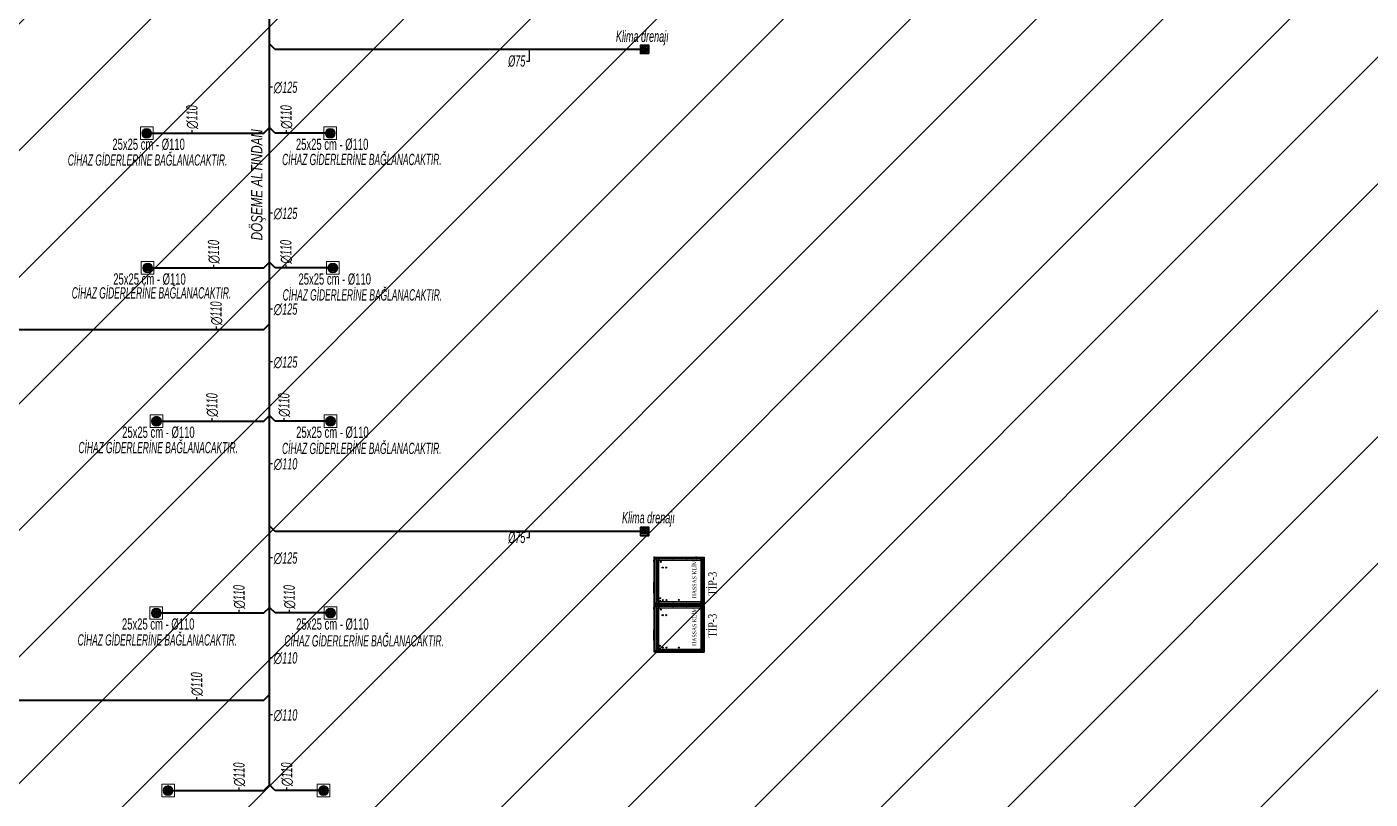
# Model space of a CAD drawing. Header units: centimetres. Extents: x 372964 to 529194, y 28783 to 59011.
# Drawn here: x 496101 to 498484, y 52210 to 53580 of the extents above; entities that cross this region are included whole.
import ezdxf
from ezdxf.enums import TextEntityAlignment as Align
from ezdxf.lldxf.tags import DXFTag

# ---------------------------------------------------------------- set-up
doc = ezdxf.new("R2010")
doc.units = ezdxf.units.CM
doc.layers.get('0').update_dxf_attribs({"lineweight": 9})
for name, color, linetype, lineweight in [('0-KRCN-HVL-SANTRAL', 11, 'Continuous', 30), ('0-KRCN-M_PİSSU', 111, 'Continuous', 5), ('0-KRCN-SHT-CİHAZ NOTU', 3, 'Continuous', 35), ('0-KRCN-SHT-PİSSU-BORU', 220, 'PISSU_LINE50', 40), ('0-KRCN-SHT-SÜZGEÇBANYO', 171, 'Continuous', 35), ('0-KRCN-SHT-YAZI-ÇAP-PİSSU', 41, 'Continuous', 30), ('0-MEKANİK İSTERLER', 6, 'Continuous', 25), ('0-MEKANİK NOTLAR', 4, 'Continuous', 25)]:
    doc.layers.add(name, color=color, linetype=linetype, lineweight=lineweight)
doc.styles.add('MUF', font='isocpeur.ttf')
doc.styles.get("Standard").update_dxf_attribs({"font": 'ISOCP.SHX'})
doc.styles.add('YAZI', font='times.ttf')
doc.styles.add('ÇAP', font='arial.ttf', dxfattribs={"height": 18})
doc.styles.add('ÇAP-2', font='ARIALNBI.TTF')
doc.linetypes.add('PISSU_LINE50', pattern='A,50,-10,["C",MUF,S=10,R=0,X=1,Y=-5],0', length=60)
tags = doc.linetypes.add('PİSSU', pattern='A,1.5,-0.2,[")",Standard,S=0.2,R=0,X=-0.04,Y=-0.1],-0.03', length=1.73).pattern_tags.tags
tags[15:16] = [DXFTag(74, 4), DXFTag(75, 0), DXFTag(340, '0'), DXFTag(46, 1.0), DXFTag(50, 0.0), DXFTag(44, 0.0), DXFTag(45, 0.0)]
tags[4:5] = [DXFTag(74, 4), DXFTag(75, 0), DXFTag(340, '0'), DXFTag(46, 1.0), DXFTag(50, 0.0), DXFTag(44, 0.0), DXFTag(45, 0.0)]

# ---------------------------------------------------------------- blocks, each defined once
blk = doc.blocks.new('A$C54E7696C')
at = {"layer": '0-KRCN-M_PİSSU', "color": 41}
for p, q in [((13.3, 7.5), (1.7, 7.5)), ((13.1, 9.1), (1.9, 9.1)), ((13.1, 5.9), (1.9, 5.9)), ((12.4, 4.3), (2.6, 4.3)), ((12.3, 10.7), (2.7, 10.7)), ((10.9, 2.7), (4.1, 2.7)), ((10.7, 12.3), (4.3, 12.3))]:
    blk.add_line(p, q, dxfattribs=at)
at = {"layer": '0-KRCN-M_PİSSU'}
blk.add_lwpolyline([(15, 0), (0, 0), (0, 15), (15, 15)], close=True, dxfattribs=at)
at = {"layer": '0-KRCN-M_PİSSU', "color": 41}
blk.add_circle((7.5, 7.4), 5.83, dxfattribs=at)
blk = doc.blocks.new('*U36')
at = {"layer": '0-KRCN-M_PİSSU', "color": 124}
blk.add_circle((0, 0), 8, dxfattribs=at)
at = {"layer": '0-KRCN-M_PİSSU', "color": 41}
for radius in [6.75, 5.25, 3.75, 2.25, 0.75]:
    blk.add_circle((0, 0), radius, dxfattribs=at)
blk = doc.blocks.new('A$C599c51df')
at = {"layer": '0-KRCN-M_PİSSU', "xscale": 1.493337490610429, "yscale": 1.493337490610429, "zscale": 1.493337490610429}
blk.add_blockref('A$C54E7696C', (0, 0), dxfattribs=at)
at = {"layer": '0-KRCN-M_PİSSU', "xscale": -1, "rotation": 180}
blk.add_blockref('*U36', (11.2, 11.2), dxfattribs=at)
blk = doc.blocks.new('SE2')
at = {"layer": '0-KRCN-HVL-SANTRAL', "color": 7, "linetype": 'Continuous'}
for p, q in [((270.7, 172.9), (270.7, 258.3)), ((270.7, 258.3), (270.9, 258.3)), ((273, 258.5), (270.9, 258.5)), ((270.9, 258.5), (270.9, 258.4)), ((273, 258.4), (270.9, 258.4)), ((270.9, 258.3), (270.9, 258.3)), ((270.9, 258.3), (273, 258.3)), ((270.9, 172.9), (270.9, 258.3)), ((273, 258.3), (273, 254.7)), ((273, 254.7), (273, 254.7)), ((273, 254.7), (273, 254.7)), ((273, 254.7), (273.2, 254.7)), ((273, 176.2), (273, 254.7)), ((273.1, 254.8), (273.1, 258.3)), ((273.1, 254.8), (273.2, 254.8)), ((273.2, 258.3), (273.3, 258.3)), ((273.2, 254.8), (273.2, 258.3)), ((273.2, 256.8), (273.3, 256.8)), ((273.9, 256.3), (273.2, 256.3)), ((352.7, 255.9), (273.2, 255.9)), ((273.2, 254.7), (273.2, 254.8)), ((273.2, 254.7), (273.2, 176.2)), ((275.8, 253.3), (273.2, 253.3)), ((273.3, 256.8), (273.3, 258.3)), ((352.6, 258.3), (273.3, 258.3)), ((273.3, 258.3), (273.3, 256.8)), ((352.6, 256.8), (273.3, 256.8)), ((273.4, 258.5), (352.5, 258.5)), ((273.4, 256.6), (273.4, 256.6)), ((352.5, 256.6), (273.4, 256.6)), ((275.9, 253.3), (273.6, 253.3)), ((273.6, 253.3), (273.6, 177.3)), ((273.9, 256.5), (273.9, 256.6)), ((351.9, 256.5), (273.9, 256.5)), ((273.9, 256.2), (273.9, 256.5)), ((351.9, 256.2), (273.9, 256.2)), ((274.2, 256.6), (274.2, 256.5)), ((274.2, 256.5), (351.6, 256.5)), ((276.1, 254), (275.8, 254)), ((275.8, 254), (275.8, 253.3)), ((275.9, 177.3), (275.9, 253.3)), ((276.1, 253.7), (276.1, 254)), ((276.1, 253.7), (349.7, 253.7)), ((276.1, 253.3), (276.1, 253.7)), ((349.7, 253.3), (276.1, 253.3)), ((349.7, 254), (350, 254)), ((349.7, 253.7), (349.7, 254)), ((349.7, 253.3), (349.7, 253.7)), ((352.3, 253.3), (349.9, 253.3)), ((349.9, 253.3), (349.9, 177.3)), ((350, 254), (350, 253.3)), ((352.7, 253.3), (350, 253.3)), ((351.6, 256.5), (351.6, 256.6)), ((351.9, 256.6), (351.9, 256.5)), ((351.9, 256.2), (351.9, 256.5)), ((352.7, 256.3), (351.9, 256.3)), ((352.3, 177.3), (352.3, 253.3)), ((352.5, 256.6), (352.5, 256.6)), ((352.7, 258.3), (352.6, 258.3)), ((352.6, 258.3), (352.6, 256.8)), ((352.6, 256.8), (352.6, 258.3)), ((352.7, 256.8), (352.6, 256.8)), ((352.7, 254.8), (352.7, 258.3)), ((352.7, 254.7), (352.7, 254.8)), ((352.8, 254.8), (352.7, 254.8)), ((352.9, 254.7), (352.7, 254.7)), ((352.7, 254.7), (352.7, 176.2)), ((354.9, 258.3), (352.8, 258.3)), ((352.8, 258.3), (352.8, 254.7)), ((352.8, 254.8), (352.8, 258.3)), ((352.9, 254.7), (352.8, 254.7)), ((352.9, 258.5), (354.9, 258.5)), ((352.9, 258.4), (354.9, 258.4)), ((352.9, 254.7), (352.9, 254.7)), ((352.9, 176.2), (352.9, 254.7)), ((354.9, 258.5), (354.9, 258.4)), ((354.9, 172.9), (354.9, 258.3)), ((354.9, 258.3), (354.9, 258.3)), ((355.1, 258.3), (354.9, 258.3)), ((355.1, 172.9), (355.1, 258.3)), ((270.7, 172.9), (270.9, 172.9)), ((270.9, 172.8), (270.9, 172.9)), ((270.9, 172.8), (272.7, 172.8)), ((270.9, 172.7), (270.9, 172.8)), ((272.8, 172.8), (270.9, 172.8)), ((270.9, 172.7), (272.7, 172.7)), ((272.8, 174.5), (272.8, 172.8)), ((273.2, 174.5), (272.8, 174.5)), ((272.8, 174.4), (273.8, 174.3)), ((273, 174.3), (272.8, 174.3)), ((273.7, 174.3), (272.8, 174.3)), ((272.8, 172.9), (272.8, 174.1)), ((272.9, 172.9), (272.9, 174.1)), ((273, 176.2), (273.2, 176.2)), ((273, 176.2), (273, 176.2)), ((273.2, 176.2), (273, 176.2)), ((273, 174.3), (273.6, 174.3)), ((273, 174.2), (273.6, 174.2)), ((273.2, 177.3), (275.8, 177.3)), ((273.2, 176.2), (273.2, 176.2)), ((273.2, 176.2), (273.2, 174.5)), ((273.2, 174.8), (274, 174.7)), ((273.2, 173.5), (273.2, 171.9)), ((273.3, 173.5), (273.3, 171.9)), ((273.3, 171.8), (275.3, 169.5)), ((274, 173.7), (273.4, 173.7)), ((274, 173.6), (273.4, 173.6)), ((274.2, 173.5), (273.4, 173.5)), ((273.4, 173.5), (273.4, 171.9)), ((273.4, 171.9), (275.4, 169.6)), ((273.4, 171.9), (275.4, 169.7)), ((273.5, 173.8), (273.5, 173.7)), ((352.3, 173.8), (273.5, 173.8)), ((273.6, 177.3), (275.9, 177.3)), ((273.7, 174.3), (273.6, 174.3)), ((273.6, 174.3), (273.6, 174.2)), ((273.8, 173.5), (274, 173.5)), ((274, 174.7), (273.9, 174.4)), ((274, 174.7), (274.2, 174.7)), ((274, 173.6), (274, 173.7)), ((274, 173.7), (274.2, 173.7)), ((274, 173.5), (274, 173.6)), ((274.1, 173.5), (274.1, 173.6)), ((274.2, 173.6), (274.1, 173.6)), ((274.2, 174.7), (352.7, 174.7)), ((274.2, 174.7), (275, 174.7)), ((274.2, 174.7), (274.2, 174.5)), ((351.7, 174.5), (274.2, 174.5)), ((274.2, 174.5), (274.2, 174.5)), ((274.2, 173.7), (351.7, 173.7)), ((274.2, 173.7), (274.2, 173.5)), ((274.2, 173.5), (274.2, 173.5)), ((274.2, 173.5), (274.2, 173.5)), ((274.2, 173.5), (274.2, 173.5)), ((351.7, 173.5), (274.2, 173.5)), ((275, 174.5), (275, 174.7)), ((275.4, 174.5), (275.5, 174.5)), ((275.4, 169.7), (275.5, 169.7)), ((275.5, 169.7), (275.5, 169.7)), ((275.5, 169.7), (350.4, 169.7)), ((275.5, 169.7), (275.5, 169.5)), ((275.5, 169.6), (275.5, 169.6)), ((275.5, 169.6), (275.5, 169.5)), ((275.5, 169.5), (275.5, 169.5)), ((350.4, 169.5), (275.5, 169.5)), ((275.8, 176.6), (275.8, 177.3)), ((276.1, 176.6), (275.8, 176.6)), ((275.8, 169.5), (275.8, 169.3)), ((278.6, 169.3), (275.8, 169.3)), ((275.8, 169.3), (278.6, 169.3)), ((275.8, 169.3), (276.1, 169)), ((276.1, 177.3), (349.7, 177.3)), ((276.1, 177.3), (276.1, 176.9)), ((276.1, 176.9), (276.1, 176.6)), ((349.7, 176.9), (276.1, 176.9)), ((278.3, 169), (276.1, 169)), ((276.2, 169), (278.3, 169)), ((278.3, 169), (278.6, 169.3)), ((278.6, 169.3), (278.6, 169.5)), ((315.3, 169.5), (315.3, 169)), ((315.9, 169), (315.3, 169)), ((315.9, 169), (315.9, 169.5)), ((333.4, 169), (315.9, 169)), ((333.4, 169.5), (333.4, 169)), ((334, 169), (333.4, 169)), ((334, 169), (334, 169.5)), ((349.7, 177.3), (349.7, 176.9)), ((349.7, 176.9), (349.7, 176.6)), ((349.7, 176.6), (350, 176.6)), ((349.9, 177.3), (352.3, 177.3)), ((350, 177.3), (352.7, 177.3)), ((350, 176.6), (350, 177.3)), ((350.4, 169.7), (350.4, 169.5)), ((350.4, 169.7), (350.4, 169.7)), ((350.4, 169.7), (350.5, 169.7)), ((350.4, 169.6), (350.4, 169.5)), ((350.4, 169.6), (350.4, 169.6)), ((350.4, 169.5), (350.4, 169.5)), ((350.5, 169.6), (352.5, 171.9)), ((350.5, 169.7), (352.5, 171.9)), ((350.5, 169.5), (352.6, 171.8)), ((351, 170.2), (351, 170.3)), ((351.7, 169.6), (351.1, 170.2)), ((351.2, 170.3), (351.4, 170.1)), ((352.4, 169.6), (351.4, 170.5)), ((351.4, 170.1), (351.6, 170.3)), ((351.7, 173.5), (351.7, 173.7)), ((351.7, 173.7), (351.8, 173.7)), ((351.7, 173.5), (351.7, 173.6)), ((351.7, 173.6), (351.7, 173.6)), ((352.5, 173.5), (351.7, 173.5)), ((351.7, 173.5), (351.7, 173.5)), ((351.7, 173.5), (351.7, 173.5)), ((351.7, 173.5), (351.7, 173.5)), ((352, 169.9), (351.7, 169.6)), ((351.7, 169.6), (352, 169.9)), ((351.7, 169.6), (351.7, 169.6)), ((352.4, 173.7), (351.8, 173.7)), ((351.8, 173.6), (351.8, 173.7)), ((352.4, 173.6), (351.8, 173.6)), ((351.8, 173.5), (351.8, 173.6)), ((351.8, 173.5), (352, 173.5)), ((352, 171.3), (351.9, 171.3)), ((352, 171.3), (352, 171.3)), ((352.1, 174.3), (352.2, 174.3)), ((352.2, 174.3), (352.2, 174.2)), ((352.2, 174.3), (352.8, 174.3)), ((352.2, 174.2), (352.8, 174.2)), ((352.3, 173.8), (352.3, 173.7)), ((352.4, 171.6), (352.6, 171.4)), ((352.5, 171.9), (352.5, 173.5)), ((352.5, 171.9), (352.5, 173.5)), ((352.6, 171.9), (352.6, 173.5)), ((352.6, 171.4), (353.5, 172.5)), ((352.7, 176.2), (352.7, 176.2)), ((352.9, 176.2), (352.7, 176.2)), ((352.7, 176.2), (352.7, 174.5)), ((352.7, 176.2), (352.9, 176.2)), ((352.7, 174.5), (352.7, 174.3)), ((352.7, 174.5), (353.1, 174.5)), ((352.9, 176.2), (352.9, 176.2)), ((352.9, 172.9), (352.9, 174.1)), ((353.4, 170.2), (352.9, 169.6)), ((353, 172.9), (353, 174.1)), ((353, 172.7), (353.1, 172.7)), ((353, 172), (353, 172.7)), ((353.1, 174.5), (353.1, 172.8)), ((353.1, 172.8), (354.9, 172.8)), ((354.9, 172.8), (353.1, 172.8)), ((354.9, 172.7), (353.1, 172.7)), ((353.1, 172.7), (353.1, 172.1)), ((353.4, 170.7), (353.6, 170.9)), ((354, 172.5), (354.6, 172)), ((354.6, 171.5), (354.1, 170.9)), ((354.2, 170.9), (354.1, 170.9)), ((354.2, 171), (354.2, 170.9)), ((354.5, 172.7), (354.5, 172)), ((354.5, 172.7), (354.5, 172)), ((354.5, 172.1), (354.5, 172.7)), ((354.5, 171.4), (354.5, 171.3)), ((354.5, 171.4), (354.5, 171.3)), ((354.5, 171.3), (354.5, 171.3)), ((354.5, 171.3), (354.5, 171.3)), ((354.5, 171.3), (354.5, 171.3)), ((354.9, 172.8), (354.9, 172.9)), ((355.1, 172.9), (354.9, 172.9)), ((354.9, 172.7), (354.9, 172.8))]:
    blk.add_line(p, q, dxfattribs=at)
blk.add_lwpolyline([(270.7, 258.5), (355.1, 258.5), (355.1, 169.5), (270.7, 169.5)], close=True, dxfattribs=at)
for centre, radius in [((274, 251.9), 0.35), ((351.8, 251.9), 0.35), ((274, 227.5), 0.35), ((351.8, 227.5), 0.35), ((274, 203.1), 0.35), ((289.2, 190.8), 0.9), ((346.6, 213.3), 0.9), ((346.8, 191.8), 0.9), ((351.8, 203.1), 0.35), ((274, 178.7), 0.35), ((279.2, 181.3), 0.9), ((289.2, 184.8), 0.9), ((343.6, 180.4), 0.9), ((346.8, 185), 0.9), ((348.3, 180.4), 0.9), ((351.8, 178.7), 0.35)]:
    blk.add_circle(centre, radius, dxfattribs=at)
for centre, radius, start, end in [((270.9, 258.3), 0.2, 90, 180), ((270.9, 258.3), 0.1, 90, 180), ((273, 258.3), 0.2, 0, 90), ((273, 258.3), 0.1, 0, 90), ((273.4, 258.3), 0.2, 90, 180), ((273.4, 256.8), 0.2, 180, 270), ((273.4, 258.3), 0.1, 157.5, 180), ((352.5, 258.3), 0.2, 0, 90), ((352.5, 256.8), 0.2, 270, 0), ((352.5, 258.3), 0.1, 0, 32.8923), ((352.9, 258.3), 0.2, 90, 180), ((352.9, 258.3), 0.1, 90, 180), ((354.9, 258.3), 0.2, 0, 90), ((354.9, 258.3), 0.1, 0, 90), ((270.9, 172.9), 0.2, 180, 270), ((270.9, 172.9), 0.1, 180, 270), ((272.7, 172.9), 0.2, 270, 0), ((272.7, 172.9), 0.1, 270, 0), ((273, 174.1), 0.2, 90, 180), ((273, 174.1), 0.1, 90, 180), ((273.4, 173.5), 0.2, 90, 180), ((273.4, 171.9), 0.2, 180, 222), ((273.4, 173.5), 0.1, 90, 180), ((273.4, 171.9), 0.1, 180, 222), ((274.2, 173.8), 0.65, 90, 180), ((273.8, 173.3), 0.2, 90, 112.3795), ((274, 173.6), 0.1, 0, 90), ((275, 174), 0.7, 50.2113, 90), ((275.5, 169.7), 0.2, 222, 270), ((275.5, 169.7), 0.1, 222, 270), ((275, 174), 0.7, 45.9033, 50.2113), ((275.9, 169.3), 0.05, 180, 225), ((276.2, 169), 0.05, 225, 270), ((278.3, 169), 0.05, 270, 315), ((278.6, 169.3), 0.05, 315, 0), ((350.4, 169.7), 0.1, 270, 318), ((350.4, 169.7), 0.2, 270, 318), ((351.7, 173.8), 0.65, 0, 90), ((351.8, 173.6), 0.1, 90, 180), ((352, 173.3), 0.2, 67.6205, 90), ((352.4, 173.5), 0.2, 0, 90), ((352.4, 173.5), 0.1, 0, 90), ((352.7, 169.9), 0.381, 228, 318), ((352.4, 171.9), 0.1, 318, 0), ((352.4, 171.9), 0.2, 318, 0), ((352.8, 174.1), 0.2, 0, 90), ((352.8, 174.1), 0.1, 0, 90), ((353.1, 172.9), 0.2, 180, 270), ((353.1, 172.9), 0.1, 180, 270), ((353.2, 170.4), 0.381, 318, 48), ((353.8, 172.2), 0.381, 48, 138), ((353.8, 171.2), 0.381, 228, 318), ((354.2, 171.3), 0.38, 270, 0), ((354.2, 171.3), 0.3, 275.5701, 0), ((354.2, 171.3), 0.38, 270, 0), ((354.3, 171.7), 0.381, 318, 48), ((354.9, 172.9), 0.1, 270, 0), ((354.9, 172.9), 0.2, 270, 0)]:
    blk.add_arc(centre, radius, start, end, dxfattribs=at)
for centre, major_axis, start_param, end_param in [((273.4, 256.8), (0, 0.2), 1.570796, 3.141593), ((352.5, 256.8), (0, -0.2), 0, 1.570796)]:
    blk.add_ellipse(centre, major_axis=major_axis, ratio=0.5, start_param=start_param, end_param=end_param, dxfattribs=at)
for points in [[(273.4, 258.5), (273.4, 258.5), (273.4, 258.5), (273.3, 258.4), (273.3, 258.4), (273.3, 258.4), (273.3, 258.4), (273.3, 258.3), (273.3, 258.3), (273.3, 258.3)], [(352.6, 258.3), (352.6, 258.3), (352.6, 258.3), (352.5, 258.4), (352.5, 258.4), (352.5, 258.4), (352.5, 258.4), (352.5, 258.5), (352.5, 258.5), (352.5, 258.5)]]:
    blk.add_open_spline(points, degree=3, knots=[0, 0, 0, 0, 0.25, 0.25, 0.5, 0.5, 0.75, 0.75, 1, 1, 1, 1], dxfattribs=at)
blk.add_point((270.7, 169.5), dxfattribs=at)
blk = doc.blocks.new('0-MEK-SHT-SÜZGEÇ BANYO-1')
at = {"layer": '0-KRCN-SHT-SÜZGEÇBANYO', "color": 120, "lineweight": 20}
for p, q in [((-5, -4.5), (5, -4.5)), ((-5, -6.5), (5, -6.5)), ((-5, -8.5), (5, -8.5)), ((-5, -10.5), (5, -10.5))]:
    blk.add_line(p, q, dxfattribs=at)
at = {"layer": '0-KRCN-SHT-SÜZGEÇBANYO'}
blk.add_lwpolyline([(-7.5, 0), (7.5, 0), (7.5, -15), (-7.5, -15)], close=True, dxfattribs=at)
at = {"layer": '0-KRCN-SHT-SÜZGEÇBANYO', "color": 120, "lineweight": 20}
blk.add_lwpolyline([(-5, -2.5), (5, -2.5), (5, -12.5), (-5, -12.5)], close=True, dxfattribs=at)
at = {"layer": '0-KRCN-SHT-SÜZGEÇBANYO'}
blk.add_circle((0, -7.5), 3.5, dxfattribs=at)

msp = doc.modelspace()

# ---------------------------------------------------------------- hatches: boundary and pattern name
h = msp.add_hatch()
h.set_pattern_fill('ANSI31', color=8, scale=50, style=0)
h.paths.add_polyline_path([(475400, 51640), (498580, 51640), (498580, 57840), (475400, 57840)])

# ---------------------------------------------------------------- linework, layer by layer
at = {"layer": '0-KRCN-SHT-PİSSU-BORU'}
for p, q in [((496531.551, 52235.631), (496531.551, 54574.685)), ((496541.551, 53540.063), (496531.551, 53550.063)), ((497193.746, 53540.063), (496541.551, 53540.063)), ((496313.823, 53391.459), (496521.551, 53391.459)), ((496521.551, 53391.459), (496531.551, 53401.459)), ((496541.551, 53391.459), (496531.551, 53401.459)), ((496639.447, 53391.459), (496541.551, 53391.459)), ((496315.395, 53152.464), (496521.551, 53152.464)), ((496521.551, 53152.464), (496531.551, 53162.464)), ((496541.551, 53152.464), (496531.551, 53162.464)), ((496644.055, 53152.464), (496541.551, 53152.464)), ((496521.551, 53043.401), (496531.551, 53053.401)), ((495100.084, 53043.401), (496521.551, 53043.401)), ((496521.551, 52880.727), (496531.551, 52890.727)), ((496541.551, 52880.727), (496531.551, 52890.727)), ((496331.218, 52880.727), (496521.551, 52880.727)), ((496639.965, 52880.727), (496541.551, 52880.727)), ((496541.551, 52685.063), (496531.551, 52695.063)), ((497193.746, 52685.063), (496541.551, 52685.063)), ((496330.838, 52540.457), (496521.551, 52540.457)), ((496521.551, 52540.457), (496531.551, 52550.457)), ((496541.551, 52540.457), (496531.551, 52550.457)), ((496639.965, 52540.457), (496541.551, 52540.457)), ((494563.335, 52385.73), (496521.551, 52385.73)), ((496521.551, 52385.73), (496531.551, 52395.73)), ((496351.746, 52225.631), (496521.551, 52225.631)), ((496521.551, 52225.631), (496531.551, 52235.631)), ((496541.551, 52225.631), (496531.551, 52235.631)), ((496627.616, 52225.631), (496541.551, 52225.631))]:
    msp.add_line(p, q, dxfattribs=at)
at = {"layer": '0-KRCN-SHT-YAZI-ÇAP-PİSSU', "linetype": 'Continuous'}
for p, q in [((496992.853, 53519.451), (496992.853, 53540.063)), ((496987.506, 53519.451), (496992.853, 53519.451)), ((496536.898, 53473.02), (496531.551, 53473.02)), ((496393.9, 53396.806), (496393.9, 53391.459)), ((496561.061, 53396.806), (496561.061, 53391.459)), ((496536.898, 53249.46), (496531.551, 53249.46)), ((496432.333, 53157.81), (496432.333, 53152.464)), ((496560.545, 53157.81), (496560.545, 53152.464)), ((496536.898, 53079.602), (496531.551, 53079.602)), ((496436.818, 53048.748), (496436.818, 53043.401)), ((496536.898, 52985.631), (496531.551, 52985.631)), ((496429.322, 52886.073), (496429.322, 52880.727)), ((496557.123, 52886.073), (496557.123, 52880.727)), ((496536.898, 52805.01), (496531.551, 52805.01)), ((496987.506, 52674.451), (496992.853, 52674.451)), ((496992.853, 52674.451), (496992.853, 52685.063)), ((496536.898, 52638.144), (496531.551, 52638.144)), ((496477.397, 52545.803), (496477.397, 52540.457)), ((496566.557, 52545.803), (496566.557, 52540.457)), ((496536.898, 52460.802), (496531.551, 52460.802)), ((496402.204, 52391.076), (496402.204, 52385.73)), ((496536.898, 52359.652), (496531.551, 52359.652)), ((496477.397, 52230.977), (496477.397, 52225.631)), ((496562.079, 52230.977), (496562.079, 52225.631))]:
    msp.add_line(p, q, dxfattribs=at)

# ---------------------------------------------------------------- block references
at = {"layer": '0-KRCN-M_PİSSU', "linetype": 'PİSSU'}
for p in [(496302.623, 53380.259), (496628.247, 53380.259), (496304.195, 53141.264), (496632.855, 53141.264), (496320.018, 52869.527), (496628.764, 52869.527), (496319.638, 52529.257), (496628.764, 52529.257), (496340.545, 52214.431), (496616.416, 52214.431)]:
    msp.add_blockref('A$C599c51df', p, dxfattribs=at)
at = {"layer": '0-KRCN-SHT-SÜZGEÇBANYO', "xscale": -1, "rotation": 270}
for p in [(497204.746, 53540.063), (497204.746, 52685.063)]:
    msp.add_blockref('0-MEK-SHT-SÜZGEÇ BANYO-1', p, dxfattribs=at)
at = {"layer": '0-MEKANİK İSTERLER', "color": 4, "rotation": 270}
for p in [(497044.473, 52910.192), (497044.473, 52825.792)]:
    msp.add_blockref('SE2', p, dxfattribs=at)

# ---------------------------------------------------------------- texts
at = {"layer": '0-KRCN-M_PİSSU', "style": 'ÇAP', "width": 0.6}
for p in [(496317.213, 53361.827, -0.458), (496642.837, 53361.827, -0.458), (496318.786, 53122.831, -0.458), (496647.446, 53122.831, -0.458), (496334.609, 52851.095, -0.458), (496643.355, 52851.095, -0.458), (496334.228, 52510.824, -0.458), (496643.355, 52510.824, -0.458)]:
    msp.add_text('25x25 cm - Ø110', height=20, dxfattribs=at).set_placement(p, align=Align.CENTER)
at = {"layer": '0-KRCN-SHT-CİHAZ NOTU', "linetype": 'Continuous', "style": 'ÇAP-2', "width": 0.65}
for p in [(496173.913, 53333.85), (496554.186, 53334.895), (496180.902, 53098.207), (496555.074, 53094.657), (496192.772, 52823.789), (496554, 52822.396), (496191.35, 52482.654), (496558.207, 52481.085)]:
    msp.add_text('CİHAZ GİDERLERİNE BAĞLANACAKTIR. ', height=20, dxfattribs=at).set_placement(p)
at = {"layer": '0-KRCN-SHT-YAZI-ÇAP-PİSSU', "linetype": 'Continuous', "style": 'ÇAP-2', "width": 0.7}
for p in [(497146.344, 53553.306), (497157.158, 52699.56)]:
    msp.add_text('Klima drenajı', height=20, dxfattribs=at).set_placement(p)
for s, p in [('%%C75', (496985.511, 53519.497)), ('∅125', (496581.046, 53472.974)), ('∅125', (496581.046, 53249.414)), ('∅125', (496581.046, 53079.556)), ('∅125', (496581.046, 52985.585)), ('∅110', (496581.046, 52804.964)), ('%%C75', (496985.511, 52674.497)), ('∅125', (496581.046, 52638.098)), ('∅110', (496581.046, 52460.756)), ('∅110', (496581.046, 52359.606))]:
    msp.add_text(s, height=20, dxfattribs=at).set_placement(p, align=Align.MIDDLE_RIGHT)
for p in [(496393.946, 53440.954), (496561.107, 53440.954), (496432.379, 53201.959), (496560.591, 53201.959), (496436.864, 53092.896), (496429.368, 52930.222), (496557.169, 52930.222), (496477.443, 52589.952), (496566.603, 52589.952), (496402.25, 52435.225), (496477.443, 52275.126), (496562.125, 52275.126)]:
    msp.add_text('∅110', height=20, rotation=90, dxfattribs=at).set_placement(p, align=Align.MIDDLE_RIGHT)
at = {"layer": '0-KRCN-SHT-YAZI-ÇAP-PİSSU', "linetype": 'Continuous', "style": 'ÇAP-2', "width": 0.9}
msp.add_text('DÖŞEME ALTINDAN', height=20, rotation=90, dxfattribs=at).set_placement((496509.144, 53201.419, -0.458), align=Align.MIDDLE_LEFT)
at = {"layer": '0-MEKANİK NOTLAR', "style": 'YAZI', "width": 0.8}
for s, height, p in [('HASSAS KLİMA', 7, (497289.087, 52566.464)), ('TİP-3', 15, (497324.999, 52571.347)), ('HASSAS KLİMA', 7, (497289.087, 52482.064)), ('TİP-3', 15, (497324.999, 52496.864))]:
    msp.add_text(s, height=height, rotation=90, dxfattribs=at).set_placement(p)

doc.saveas('drawing.dxf')
